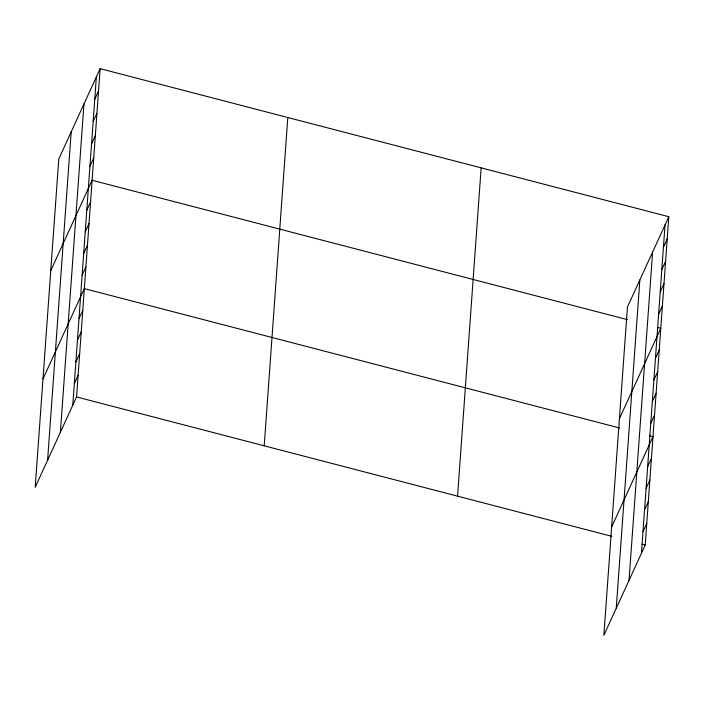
<?xml version="1.0" encoding="UTF-8"?>
<svg xmlns="http://www.w3.org/2000/svg" width="704" height="704" viewBox="0 0 704 704"><rect width="100%" height="100%" fill="white"/><g stroke="black" fill="none" stroke-linecap="round" stroke-linejoin="round"><path stroke-width="1.06" d="M47.599 460.196L71.192 131.894M60.377 432.291L83.97 103.981M72.776 405.205L96.369 76.894M100.144 68.649L58.793 158.981L35.2 487.282L76.56 396.95L100.144 68.649L668.8 216.718L645.207 545.019L603.856 635.351L627.44 307.05L668.8 216.718M264.211 445.817L287.804 117.506M457.556 496.162L481.149 167.851M616.255 608.265L639.848 279.963M629.033 580.36L652.617 252.058M641.432 553.274L665.025 224.972M94.767 99.22L98.542 90.974M93.157 121.546L96.941 113.291M91.555 143.871L95.33 135.617M89.954 166.197L93.729 157.942M50.767 270.6L92.127 180.268L627.422 319.651M86.794 210.188L90.57 201.934M85.237 231.862L89.012 223.608M83.679 253.528L87.454 245.274M82.122 275.194L85.897 266.939M42.988 378.946L84.339 288.614L619.634 427.997M79.006 318.534L82.782 310.279M77.449 340.199L81.224 331.945M75.891 361.865L79.666 353.619M74.334 383.539L78.118 375.285M663.414 247.298L667.198 239.043M661.813 269.623L665.588 261.369M660.211 291.94L663.986 283.694M658.61 314.266L662.385 306.02M619.423 418.669L660.783 328.346L657.65 327.527M655.442 358.266L659.226 350.011M653.884 379.931L657.668 371.677M652.326 401.597L656.11 393.342M650.778 423.262L654.553 415.017M611.635 527.014L652.995 436.682L649.871 435.864M647.662 466.602L651.438 458.348M646.105 488.268L649.88 480.022M644.547 509.942L648.322 501.688M642.99 531.608L646.765 523.354M76.56 396.95L611.846 536.334M642.083 544.21L645.207 545.019"/></g></svg>
